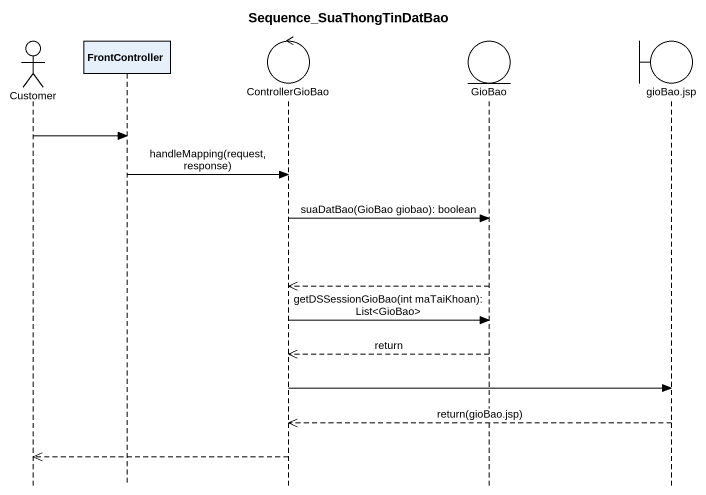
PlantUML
@startuml
title Sequence_SuaThongTinDatBao
hide footbox
actor Customer
participant FrontController
control ControllerGioBao
entity GioBao
boundary "gioBao.jsp" as gioBao_jsp

Customer -> FrontController
FrontController -> ControllerGioBao : handleMapping(request, response)
ControllerGioBao -> GioBao : suaDatBao(GioBao giobao): boolean
GioBao -->> ControllerGioBao
ControllerGioBao -> GioBao : getDSSessionGioBao(int maTaiKhoan): List<GioBao>
GioBao -->> ControllerGioBao : return
ControllerGioBao -> gioBao_jsp
gioBao_jsp -->> ControllerGioBao : return(gioBao.jsp)
ControllerGioBao -->> Customer
@enduml
